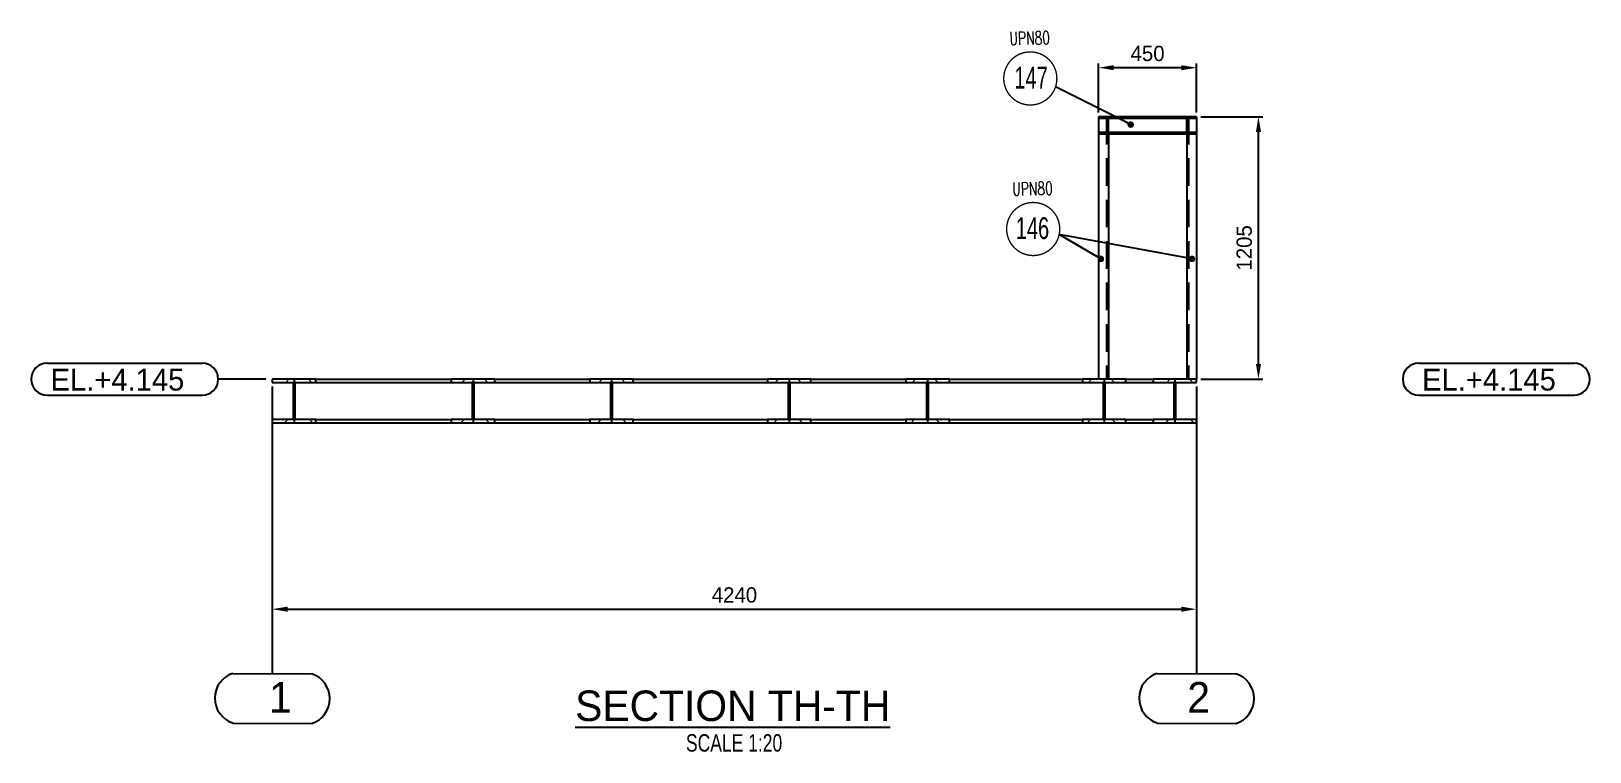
# Model space of a CAD drawing. Header units: millimetres. Extents: x 0 to 16187, y -20471 to 6290.
# Drawn here: x 12681.8 to 13039.3, y 4126.9 to 4292.4 of the extents above; entities that cross this region are included whole.
import ezdxf
from ezdxf.enums import TextEntityAlignment as Align

# ---------------------------------------------------------------- set-up
doc = ezdxf.new("R2010")
doc.units = ezdxf.units.MM
doc.header["$PDSIZE"] = -1
doc.linetypes.add('HIDDEN', pattern=[9.525, 6.35, -3.175])
doc.styles.add('MtXpl_txt_shx', font='txt.shx', dxfattribs={"height": 0.2})
doc.styles.add('ROMAND-1', font='ic-romand.shx')
doc.styles.add('SLDTEXTSTYLE0', font='TXT', dxfattribs={"width": 0.75})
doc.styles.add('SLDTEXTSTYLE2', font='TXT', dxfattribs={"width": 0.686449})
doc.dimstyles.new('AM_ISO', dxfattribs={"dimtxt": 3.5, "dimasz": 3.5, "dimexe": 1, "dimexo": 1, "dimgap": 1.5, "dimtad": 1, "dimdsep": 46, "dimtxsty": 'Standard', "dimcen": 0, "dimclrd": 1, "dimclre": 1, "dimclrt": 1, "dimadec": 0, "dimazin": 2, "dimtp": 0.1, "dimtm": 0.1, "dimtfac": 0.71, "dimtdec": 3, "dimtmove": 0, "dimatfit": 3, "dimfxl": 1, "dimlwd": -1, "dimlwe": -1, "dimarcsym": 1})
doc.dimstyles.new('AM_ISO$7', dxfattribs={"dimtxt": 3.5, "dimasz": 3.5, "dimexe": 1, "dimexo": 1, "dimgap": 1.5, "dimtad": 1, "dimtoh": 1, "dimdsep": 46, "dimtxsty": 'Standard', "dimcen": 0, "dimclrd": 1, "dimclre": 1, "dimclrt": 1, "dimadec": 0, "dimazin": 2, "dimtp": 0.1, "dimtm": 0.1, "dimtfac": 0.71, "dimtdec": 3, "dimtmove": 0, "dimatfit": 3, "dimfxl": 1, "dimlwd": -1, "dimlwe": -1, "dimarcsym": 1})
pattern_1 = [(45, (12478.2248, 1206.3677), (-2.245064, 2.245064), [])]
pattern_2 = [(135, (12478.2248, 1206.3677), (-2.245064, -2.245064), [])]

# ---------------------------------------------------------------- blocks, each defined once
blk = doc.blocks.new('*D2522')
at = {"color": 1, "linetype": 'ByBlock'}
for p, q in [((12737.08, 4201.52), (12737.08, 4158.7)), ((12949.08, 4201.52), (12949.08, 4158.7)), ((12740.58, 4159.7), (12945.58, 4159.7))]:
    blk.add_line(p, q, dxfattribs=at)
at = {"color": 1}
for points in [[(12740.58, 4160.29), (12740.58, 4159.12), (12737.08, 4159.7)], [(12945.58, 4159.12), (12945.58, 4160.29), (12949.08, 4159.7)]]:
    blk.add_solid(points, dxfattribs=at)
at = {"layer": 'Defpoints', "color": 0}
for p in [(12737.08, 4202.52), (12949.08, 4202.52), (12949.08, 4159.7)]:
    blk.add_point(p, dxfattribs=at)
at = {"color": 1, "insert": (12843.08, 4162.95), "char_height": 3.5, "attachment_point": 5}
blk.add_mtext('4240', dxfattribs=at)
blk = doc.blocks.new('*D2523')
at = {"color": 1, "linetype": 'ByBlock'}
for p, q in [((12926.58, 4273.77), (12926.58, 4285.02)), ((12945.58, 4284.02), (12930.08, 4284.02)), ((12949.08, 4273.77), (12949.08, 4285.02))]:
    blk.add_line(p, q, dxfattribs=at)
at = {"color": 1}
for points in [[(12930.08, 4284.6), (12930.08, 4283.43), (12926.58, 4284.02)], [(12945.58, 4283.43), (12945.58, 4284.6), (12949.08, 4284.02)]]:
    blk.add_solid(points, dxfattribs=at)
at = {"layer": 'Defpoints', "color": 0}
for p in [(12926.58, 4284.02), (12926.58, 4272.77), (12949.08, 4272.77)]:
    blk.add_point(p, dxfattribs=at)
at = {"color": 1, "insert": (12937.83, 4287.27), "char_height": 3.5, "attachment_point": 5}
blk.add_mtext('450', dxfattribs=at)
blk = doc.blocks.new('*D2524')
at = {"color": 1, "linetype": 'ByBlock'}
for p, q in [((12950.08, 4272.77), (12964.26, 4272.77)), ((12963.26, 4216.02), (12963.26, 4269.27)), ((12950.08, 4212.52), (12964.26, 4212.52))]:
    blk.add_line(p, q, dxfattribs=at)
at = {"color": 1}
for points in [[(12963.85, 4269.27), (12962.68, 4269.27), (12963.26, 4272.77)], [(12962.68, 4216.02), (12963.85, 4216.02), (12963.26, 4212.52)]]:
    blk.add_solid(points, dxfattribs=at)
at = {"layer": 'Defpoints', "color": 0}
for p in [(12949.08, 4272.77), (12963.26, 4272.77), (12949.08, 4212.52)]:
    blk.add_point(p, dxfattribs=at)
at = {"color": 1, "insert": (12960.01, 4242.65), "char_height": 3.5, "attachment_point": 5, "rotation": 90}
blk.add_mtext('1205', dxfattribs=at)
blk = doc.blocks.new('A$7E9316163A2427E')
at = {"color": 7, "linetype": 'Continuous', "lineweight": 25}
for p, q in [((3.67, 7.35), (39.25, 7.35)), ((3.67, 0), (39.25, 0))]:
    blk.add_line(p, q, dxfattribs=at)
for centre, start, end in [((3.67, 3.67), 90, 270), ((39.25, 3.67), 270, 90)]:
    blk.add_arc(centre, 3.67, start, end, dxfattribs=at)
blk.add_text('EL.+4.145', height=5, dxfattribs=at).set_placement((4.45, 1.05))
blk = doc.blocks.new('A$7E931815294F9')
at = {"color": 1}
blk.add_line((13.2, 77.36), (13.2, 11.43), dxfattribs=at)
at = {"color": 1, "ltscale": 0.2}
blk.add_line((4.15, 11.48), (22.25, 11.39), dxfattribs=at)
at = {"color": 1, "linetype": 'Continuous', "lineweight": 25}
blk.add_line((4.14, 0.09), (22.29, 0.01), dxfattribs=at)
at = {"color": 1, "ltscale": 0.2}
for centre, radius, start, end in [((5.98, 5.79), 5.98, 107.869, 252.0246), ((20.4, 5.69), 5.99, 287.9651, 71.9697)]:
    blk.add_arc(centre, radius, start, end, dxfattribs=at)
at = {"color": 1, "linetype": 'Continuous', "lineweight": 25}
blk.add_text('1', height=7, rotation=359.9537, dxfattribs=at).set_placement((12.44, 2.5))
blk = doc.blocks.new('A$7E9318152A351E9')
at = {"color": 1}
blk.add_line((13.2, 77.36), (13.2, 11.43), dxfattribs=at)
at = {"color": 1, "ltscale": 0.2}
blk.add_line((4.15, 11.48), (22.25, 11.39), dxfattribs=at)
at = {"color": 1, "linetype": 'Continuous', "lineweight": 25}
blk.add_line((4.14, 0.09), (22.29, 0.01), dxfattribs=at)
at = {"color": 1, "ltscale": 0.2}
for centre, radius, start, end in [((5.98, 5.79), 5.98, 107.869, 252.0246), ((20.4, 5.69), 5.99, 287.9651, 71.9697)]:
    blk.add_arc(centre, radius, start, end, dxfattribs=at)
at = {"color": 1, "linetype": 'Continuous', "lineweight": 25}
blk.add_text('2', height=7, rotation=359.9537, dxfattribs=at).set_placement((11.06, 2.5))

msp = doc.modelspace()

# ---------------------------------------------------------------- hatches: boundary and pattern name
at = {"linetype": 'Continuous', "lineweight": 18}
h = msp.add_hatch(dxfattribs=at)
h.set_pattern_fill('ANSI31', style=0)
h.set_pattern_definition(pattern_1)
h.paths.add_polyline_path([(12737.08272, 4203.27143), (12737.08272, 4202.52143), (12742.08272, 4202.52143), (12742.08272, 4212.52143), (12737.08272, 4212.52143), (12737.08272, 4211.77143), (12741.85772, 4211.77143), (12741.85772, 4203.27143)], flags=0)
h = msp.add_hatch(dxfattribs=at)
h.set_pattern_fill('ANSI31', angle=90, style=0)
h.set_pattern_definition(pattern_2)
h.paths.add_polyline_path([(12747.08272, 4212.52143), (12742.08272, 4212.52143), (12742.08272, 4202.52143), (12747.08272, 4202.52143), (12747.08272, 4203.27143), (12742.30772, 4203.27143), (12742.30772, 4211.77143), (12747.08272, 4211.77143)], flags=0)
h = msp.add_hatch(dxfattribs=at)
h.set_pattern_fill('ANSI31', style=0)
h.set_pattern_definition(pattern_1)
h.paths.add_polyline_path([(12778.13272, 4203.27143), (12778.13272, 4202.52143), (12783.13272, 4202.52143), (12783.13272, 4212.52143), (12778.13272, 4212.52143), (12778.13272, 4211.77143), (12782.90772, 4211.77143), (12782.90772, 4203.27143)], flags=0)
h = msp.add_hatch(dxfattribs=at)
h.set_pattern_fill('ANSI31', angle=90, style=0)
h.set_pattern_definition(pattern_2)
h.paths.add_polyline_path([(12783.13272, 4212.52143), (12783.13272, 4202.52143), (12788.13272, 4202.52143), (12788.13272, 4203.27143), (12783.35772, 4203.27143), (12783.35772, 4211.77143), (12788.13272, 4211.77143), (12788.13272, 4212.52143)], flags=0)
h = msp.add_hatch(dxfattribs=at)
h.set_pattern_fill('ANSI31', style=0)
h.set_pattern_definition(pattern_1)
h.paths.add_polyline_path([(12809.88272, 4203.27143), (12809.88272, 4202.52143), (12814.88272, 4202.52143), (12814.88272, 4212.52143), (12809.88272, 4212.52143), (12809.88272, 4211.77143), (12814.65772, 4211.77143), (12814.65772, 4203.27143)], flags=0)
h = msp.add_hatch(dxfattribs=at)
h.set_pattern_fill('ANSI31', angle=90, style=0)
h.set_pattern_definition(pattern_2)
h.paths.add_polyline_path([(12814.88272, 4212.52143), (12814.88272, 4202.52143), (12819.88272, 4202.52143), (12819.88272, 4203.27143), (12815.10772, 4203.27143), (12815.10772, 4211.77143), (12819.88272, 4211.77143), (12819.88272, 4212.52143)], flags=0)
h = msp.add_hatch(dxfattribs=at)
h.set_pattern_fill('ANSI31', style=0)
h.set_pattern_definition(pattern_1)
h.paths.add_polyline_path([(12850.63272, 4203.27143), (12850.63272, 4202.52143), (12855.63272, 4202.52143), (12855.63272, 4212.52143), (12850.63272, 4212.52143), (12850.63272, 4211.77143), (12855.40772, 4211.77143), (12855.40772, 4203.27143)], flags=0)
h = msp.add_hatch(dxfattribs=at)
h.set_pattern_fill('ANSI31', angle=90, style=0)
h.set_pattern_definition(pattern_2)
h.paths.add_polyline_path([(12855.63272, 4212.52143), (12855.63272, 4202.52143), (12860.63272, 4202.52143), (12860.63272, 4203.27143), (12855.85772, 4203.27143), (12855.85772, 4211.77143), (12860.63272, 4211.77143), (12860.63272, 4212.52143)], flags=0)
h = msp.add_hatch(dxfattribs=at)
h.set_pattern_fill('ANSI31', style=0)
h.set_pattern_definition(pattern_1)
h.paths.add_polyline_path([(12882.38272, 4203.27143), (12882.38272, 4202.52143), (12887.38272, 4202.52143), (12887.38272, 4212.52143), (12882.38272, 4212.52143), (12882.38272, 4211.77143), (12887.15772, 4211.77143), (12887.15772, 4203.27143)], flags=0)
h = msp.add_hatch(dxfattribs=at)
h.set_pattern_fill('ANSI31', angle=90, style=0)
h.set_pattern_definition(pattern_2)
h.paths.add_polyline_path([(12887.38272, 4212.52143), (12887.38272, 4202.52143), (12892.38272, 4202.52143), (12892.38272, 4203.27143), (12887.60772, 4203.27143), (12887.60772, 4211.77143), (12892.38272, 4211.77143), (12892.38272, 4212.52143)], flags=0)
h = msp.add_hatch(dxfattribs=at)
h.set_pattern_fill('ANSI31', style=0)
h.set_pattern_definition(pattern_1)
h.paths.add_polyline_path([(12922.88272, 4203.27143), (12922.88272, 4202.52143), (12927.88272, 4202.52143), (12927.88272, 4212.52143), (12922.88272, 4212.52143), (12922.88272, 4211.77143), (12927.65772, 4211.77143), (12927.65772, 4203.27143)], flags=0)
h = msp.add_hatch(dxfattribs=at)
h.set_pattern_fill('ANSI31', angle=90, style=0)
h.set_pattern_definition(pattern_2)
h.paths.add_polyline_path([(12927.88272, 4212.52143), (12927.88272, 4202.52143), (12932.88272, 4202.52143), (12932.88272, 4203.27143), (12928.10772, 4203.27143), (12928.10772, 4211.77143), (12932.88272, 4211.77143), (12932.88272, 4212.52143)], flags=0)
h = msp.add_hatch(dxfattribs=at)
h.set_pattern_fill('ANSI31', style=0)
h.set_pattern_definition(pattern_1)
h.paths.add_polyline_path([(12939.08272, 4203.27143), (12939.08272, 4202.52143), (12944.08272, 4202.52143), (12944.08272, 4212.52143), (12939.08272, 4212.52143), (12939.08272, 4211.77143), (12943.85772, 4211.77143), (12943.85772, 4203.27143)], flags=0)
h = msp.add_hatch(dxfattribs=at)
h.set_pattern_fill('ANSI31', angle=90, style=0)
h.set_pattern_definition(pattern_2)
h.paths.add_polyline_path([(12949.08272, 4212.52143), (12944.08272, 4212.52143), (12944.08272, 4202.52143), (12949.08272, 4202.52143), (12949.08272, 4203.27143), (12944.30772, 4203.27143), (12944.30772, 4211.77143), (12949.08272, 4211.77143)], flags=0)

# ---------------------------------------------------------------- linework, layer by layer
at = {"color": 7, "linetype": 'Continuous', "lineweight": 25}
for p, q in [((12949.08272, 4272.77143), (12926.58272, 4272.77143)), ((12926.58272, 4272.77143), (12926.58272, 4272.37143)), ((12949.08272, 4272.37143), (12926.58272, 4272.37143)), ((12926.58272, 4272.37143), (12926.58272, 4269.17143)), ((12949.08272, 4272.77143), (12949.08272, 4272.37143)), ((12949.08272, 4272.37143), (12949.08272, 4269.17143)), ((12949.08272, 4269.17143), (12926.58272, 4269.17143)), ((12926.58272, 4269.17143), (12926.58272, 4268.77143)), ((12949.08272, 4268.77143), (12926.58272, 4268.77143)), ((12926.58272, 4268.77143), (12926.58272, 4212.52143)), ((12928.83272, 4268.77143), (12928.83272, 4212.52143)), ((12946.83272, 4268.77143), (12946.83272, 4212.52143)), ((12949.08272, 4269.17143), (12949.08272, 4268.77143)), ((12949.08272, 4268.77143), (12949.08272, 4212.52143)), ((12737.08272, 4212.52143), (12737.08272, 4211.77143)), ((12742.08272, 4212.52143), (12737.08272, 4212.52143)), ((12737.08272, 4211.77143), (12741.85772, 4211.77143)), ((12741.85772, 4211.77143), (12741.85772, 4203.27143)), ((12747.08272, 4212.52143), (12742.08272, 4212.52143)), ((12742.08272, 4212.52143), (12742.08272, 4202.52143)), ((12742.30772, 4211.77143), (12747.08272, 4211.77143)), ((12742.30772, 4203.27143), (12742.30772, 4211.77143)), ((12747.08272, 4212.52143), (12778.13272, 4212.52143)), ((12747.08272, 4211.77143), (12747.08272, 4212.52143)), ((12747.08272, 4211.77143), (12778.13272, 4211.77143)), ((12778.13272, 4212.52143), (12778.13272, 4211.77143)), ((12783.13272, 4212.52143), (12778.13272, 4212.52143)), ((12778.13272, 4211.77143), (12782.90772, 4211.77143)), ((12782.90772, 4211.77143), (12782.90772, 4203.27143)), ((12788.13272, 4212.52143), (12783.13272, 4212.52143)), ((12783.13272, 4212.52143), (12783.13272, 4202.52143)), ((12783.35772, 4211.77143), (12788.13272, 4211.77143)), ((12783.35772, 4203.27143), (12783.35772, 4211.77143)), ((12788.13272, 4211.77143), (12788.13272, 4212.52143)), ((12788.13272, 4212.52143), (12809.88272, 4212.52143)), ((12788.13272, 4211.77143), (12809.88272, 4211.77143)), ((12809.88272, 4212.52143), (12809.88272, 4211.77143)), ((12814.88272, 4212.52143), (12809.88272, 4212.52143)), ((12809.88272, 4211.77143), (12814.65772, 4211.77143)), ((12814.65772, 4211.77143), (12814.65772, 4203.27143)), ((12819.88272, 4212.52143), (12814.88272, 4212.52143)), ((12814.88272, 4212.52143), (12814.88272, 4202.52143)), ((12815.10772, 4211.77143), (12819.88272, 4211.77143)), ((12815.10772, 4203.27143), (12815.10772, 4211.77143)), ((12819.88272, 4211.77143), (12819.88272, 4212.52143)), ((12819.88272, 4212.52143), (12850.63272, 4212.52143)), ((12819.88272, 4211.77143), (12850.63272, 4211.77143)), ((12850.63272, 4212.52143), (12850.63272, 4211.77143)), ((12855.63272, 4212.52143), (12850.63272, 4212.52143)), ((12850.63272, 4211.77143), (12855.40772, 4211.77143)), ((12855.40772, 4211.77143), (12855.40772, 4203.27143)), ((12860.63272, 4212.52143), (12855.63272, 4212.52143)), ((12855.63272, 4212.52143), (12855.63272, 4202.52143)), ((12855.85772, 4211.77143), (12860.63272, 4211.77143)), ((12855.85772, 4203.27143), (12855.85772, 4211.77143)), ((12860.63272, 4211.77143), (12860.63272, 4212.52143)), ((12860.63272, 4212.52143), (12882.38272, 4212.52143)), ((12860.63272, 4211.77143), (12882.38272, 4211.77143)), ((12882.38272, 4212.52143), (12882.38272, 4211.77143)), ((12887.38272, 4212.52143), (12882.38272, 4212.52143)), ((12882.38272, 4211.77143), (12887.15772, 4211.77143)), ((12887.15772, 4211.77143), (12887.15772, 4203.27143)), ((12892.38272, 4212.52143), (12887.38272, 4212.52143)), ((12887.38272, 4212.52143), (12887.38272, 4202.52143)), ((12887.60772, 4211.77143), (12892.38272, 4211.77143)), ((12887.60772, 4203.27143), (12887.60772, 4211.77143)), ((12892.38272, 4211.77143), (12892.38272, 4212.52143)), ((12892.38272, 4212.52143), (12922.88272, 4212.52143)), ((12892.38272, 4211.77143), (12922.88272, 4211.77143)), ((12922.88272, 4212.52143), (12922.88272, 4211.77143)), ((12927.88272, 4212.52143), (12922.88272, 4212.52143)), ((12922.88272, 4211.77143), (12927.65772, 4211.77143)), ((12927.65772, 4211.77143), (12927.65772, 4203.27143)), ((12932.88272, 4212.52143), (12927.88272, 4212.52143)), ((12927.88272, 4212.52143), (12927.88272, 4202.52143)), ((12928.10772, 4211.77143), (12932.88272, 4211.77143)), ((12928.10772, 4203.27143), (12928.10772, 4211.77143)), ((12932.88272, 4211.77143), (12932.88272, 4212.52143)), ((12932.88272, 4212.52143), (12939.08272, 4212.52143)), ((12932.88272, 4211.77143), (12939.08272, 4211.77143)), ((12939.08272, 4212.52143), (12939.08272, 4211.77143)), ((12944.08272, 4212.52143), (12939.08272, 4212.52143)), ((12939.08272, 4211.77143), (12943.85772, 4211.77143)), ((12943.85772, 4211.77143), (12943.85772, 4203.27143)), ((12944.08272, 4212.52143), (12944.08272, 4202.52143)), ((12949.08272, 4212.52143), (12944.08272, 4212.52143)), ((12944.30772, 4211.77143), (12949.08272, 4211.77143)), ((12944.30772, 4203.27143), (12944.30772, 4211.77143)), ((12949.08272, 4211.77143), (12949.08272, 4212.52143)), ((12741.85772, 4203.27143), (12737.08272, 4203.27143)), ((12737.08272, 4203.27143), (12737.08272, 4202.52143)), ((12737.08272, 4202.52143), (12742.08272, 4202.52143)), ((12742.08272, 4202.52143), (12747.08272, 4202.52143)), ((12747.08272, 4203.27143), (12742.30772, 4203.27143)), ((12747.08272, 4203.27143), (12778.13272, 4203.27143)), ((12747.08272, 4202.52143), (12747.08272, 4203.27143)), ((12747.08272, 4202.52143), (12778.13272, 4202.52143)), ((12778.13272, 4203.27143), (12778.13272, 4202.52143)), ((12782.90772, 4203.27143), (12778.13272, 4203.27143)), ((12778.13272, 4202.52143), (12783.13272, 4202.52143)), ((12783.13272, 4202.52143), (12788.13272, 4202.52143)), ((12788.13272, 4203.27143), (12783.35772, 4203.27143)), ((12788.13272, 4202.52143), (12788.13272, 4203.27143)), ((12788.13272, 4203.27143), (12809.88272, 4203.27143)), ((12788.13272, 4202.52143), (12809.88272, 4202.52143)), ((12809.88272, 4203.27143), (12809.88272, 4202.52143)), ((12814.65772, 4203.27143), (12809.88272, 4203.27143)), ((12809.88272, 4202.52143), (12814.88272, 4202.52143)), ((12814.88272, 4202.52143), (12819.88272, 4202.52143)), ((12819.88272, 4203.27143), (12815.10772, 4203.27143)), ((12819.88272, 4202.52143), (12819.88272, 4203.27143)), ((12819.88272, 4203.27143), (12850.63272, 4203.27143)), ((12819.88272, 4202.52143), (12850.63272, 4202.52143)), ((12855.40772, 4203.27143), (12850.63272, 4203.27143)), ((12850.63272, 4203.27143), (12850.63272, 4202.52143)), ((12850.63272, 4202.52143), (12855.63272, 4202.52143)), ((12855.63272, 4202.52143), (12860.63272, 4202.52143)), ((12860.63272, 4203.27143), (12855.85772, 4203.27143)), ((12860.63272, 4202.52143), (12860.63272, 4203.27143)), ((12860.63272, 4203.27143), (12882.38272, 4203.27143)), ((12860.63272, 4202.52143), (12882.38272, 4202.52143)), ((12882.38272, 4203.27143), (12882.38272, 4202.52143)), ((12887.15772, 4203.27143), (12882.38272, 4203.27143)), ((12882.38272, 4202.52143), (12887.38272, 4202.52143)), ((12887.38272, 4202.52143), (12892.38272, 4202.52143)), ((12892.38272, 4203.27143), (12887.60772, 4203.27143)), ((12892.38272, 4202.52143), (12892.38272, 4203.27143)), ((12892.38272, 4203.27143), (12922.88272, 4203.27143)), ((12892.38272, 4202.52143), (12922.88272, 4202.52143)), ((12927.65772, 4203.27143), (12922.88272, 4203.27143)), ((12922.88272, 4203.27143), (12922.88272, 4202.52143)), ((12922.88272, 4202.52143), (12927.88272, 4202.52143)), ((12927.88272, 4202.52143), (12932.88272, 4202.52143)), ((12932.88272, 4203.27143), (12928.10772, 4203.27143)), ((12932.88272, 4202.52143), (12932.88272, 4203.27143)), ((12932.88272, 4203.27143), (12939.08272, 4203.27143)), ((12932.88272, 4202.52143), (12939.08272, 4202.52143)), ((12943.85772, 4203.27143), (12939.08272, 4203.27143)), ((12939.08272, 4203.27143), (12939.08272, 4202.52143)), ((12939.08272, 4202.52143), (12944.08272, 4202.52143)), ((12944.08272, 4202.52143), (12949.08272, 4202.52143)), ((12949.08272, 4203.27143), (12944.30772, 4203.27143)), ((12949.08272, 4202.52143), (12949.08272, 4203.27143))]:
    msp.add_line(p, q, dxfattribs=at)
at = {"color": 2, "linetype": 'HIDDEN', "lineweight": 25}
for p, q in [((12928.43272, 4272.77143), (12928.43272, 4212.52143)), ((12928.83272, 4268.77143), (12928.83272, 4272.77143)), ((12946.83272, 4268.77143), (12946.83272, 4272.77143)), ((12947.23272, 4272.77143), (12947.23272, 4212.52143))]:
    msp.add_line(p, q, dxfattribs=at)
msp.add_line((12735.58272, 4212.52143), (12724.69778, 4212.52143))
at = {"color": 2}
msp.add_lwpolyline([(12917.03032, 4281.55, 0.3125, 0.3125, 1), (12904.84282, 4281.55, 0.3125, 0.3125, 1)], format="xyseb", close=True, dxfattribs=at)
at = {"color": 2, "const_width": 0.3125}
msp.add_lwpolyline([(12905.50616, 4246.9856, -1), (12917.69366, 4246.9856, -1)], format="xyb", close=True, dxfattribs=at)

# ---------------------------------------------------------------- block references
for name, p in [('A$7E9316163A2427E', (12681.77772, 4208.84643)), ('A$7E9316163A2427E', (12996.34626, 4208.84643)), ('A$7E931815294F9', (12723.88122, 4133.48405)), ('A$7E9318152A351E9', (12935.88122, 4133.48405))]:
    msp.add_blockref(name, p)

# ---------------------------------------------------------------- texts
at = {"color": 2, "style": 'MtXpl_txt_shx', "width": 0.6875}
msp.add_text('UPN80', height=3, rotation=1.3639275, dxfattribs=at).set_placement((12906.1843, 4289.21153))
at = {"color": 2, "style": 'SLDTEXTSTYLE2', "width": 0.686449}
msp.add_text('147', height=5, dxfattribs=at).set_placement((12911.10305, 4281.74297), align=Align.MIDDLE_CENTER)
at = {"color": 2, "lineweight": 25, "style": 'MtXpl_txt_shx', "width": 0.6875}
msp.add_text('UPN80', height=3, rotation=1.3639275, dxfattribs=at).set_placement((12906.84763, 4254.64714))
at = {"color": 2, "lineweight": 25, "style": 'SLDTEXTSTYLE2', "width": 0.686449}
msp.add_text('146', height=5, dxfattribs=at).set_placement((12911.43343, 4247.17857), align=Align.MIDDLE_CENTER)
at = {"color": 7, "style": 'ROMAND-1'}
msp.add_text('%%USECTION TH-TH', height=7, dxfattribs=at).set_placement((12806.54734, 4134.03174))
at = {"color": 7, "linetype": 'Continuous', "lineweight": 0, "insert": (12842.99644, 4131.00596), "char_height": 4, "attachment_point": 2, "style": 'SLDTEXTSTYLE0'}
msp.add_mtext('SCALE 1:20', dxfattribs=at)

# ---------------------------------------------------------------- dimensions: what is measured, and where the dimension line sits
dim = msp.add_linear_dim(base=(12926.58272, 4284.01503), p1=(12949.08272, 4272.77143), p2=(12926.58272, 4272.77143), dimstyle='AM_ISO', override={"dimtxt": 3.5, "dimlfac": 20})
dim.commit()
dim.dimension.update_dxf_attribs({"geometry": '*D2523', "text_midpoint": (12937.83272, 4287.26503)})
dim = msp.add_linear_dim(base=(12963.26427, 4272.77143), p1=(12949.08272, 4212.52143), p2=(12949.08272, 4272.77143), angle=90, dimstyle='AM_ISO', override={"dimtxt": 3.5, "dimlfac": 20})
dim.commit()
dim.dimension.update_dxf_attribs({"geometry": '*D2524', "text_midpoint": (12963.26427, 4242.64643), "dimtype": 160})
dim = msp.add_linear_dim(base=(12949.08272, 4159.7045), p1=(12737.08272, 4202.52143), p2=(12949.08272, 4202.52143), dimstyle='AM_ISO', override={"dimtxt": 3.5, "dimlfac": 20})
dim.commit()
dim.dimension.update_dxf_attribs({"geometry": '*D2522', "text_midpoint": (12843.08272, 4159.7045), "dimtype": 160})

# ---------------------------------------------------------------- leaders
at = {"color": 2}
for points in [[(12933.97003, 4270.95301), (12916.71866, 4279.62613)], [(12948.02874, 4240.12196), (12917.56391, 4245.73483)], [(12927.11952, 4240.12196), (12917.56391, 4245.73483)]]:
    msp.add_leader(points, dimstyle='AM_ISO$7', override={"dimasz": 1.5, "dimldrblk": 'Dot'}, dxfattribs=at)

doc.saveas('drawing.dxf')
